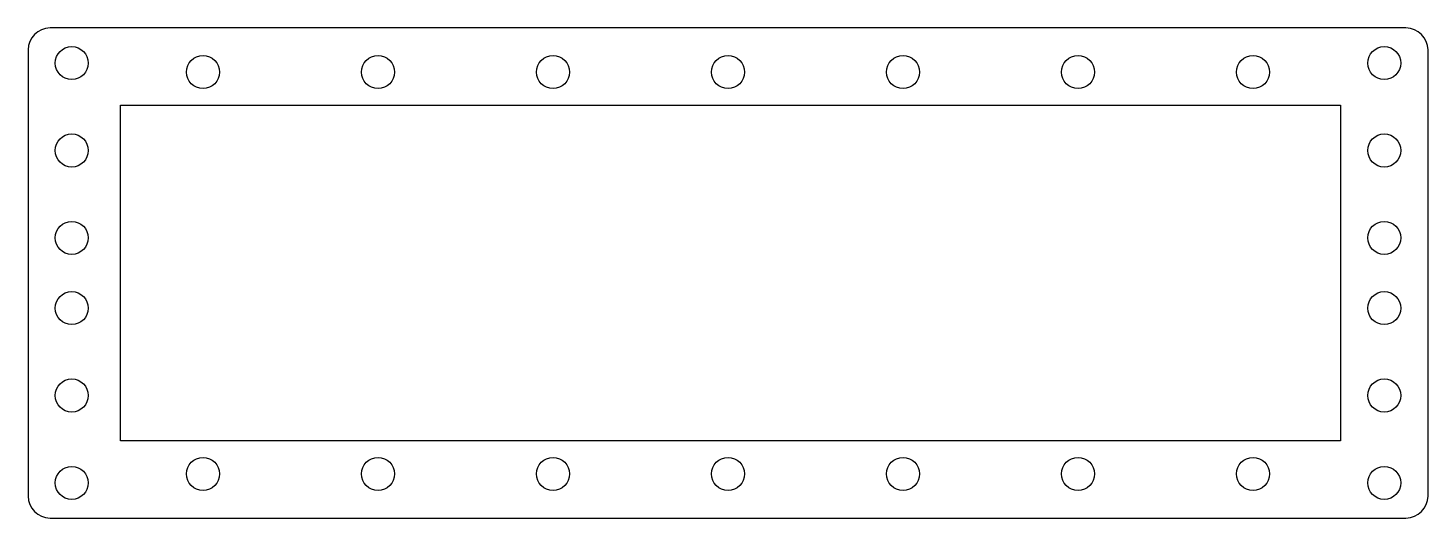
# Model space of a CAD drawing. Header units: millimetres. Extents: x -127 to 127, y -45 to 44.
import ezdxf

# ---------------------------------------------------------------- set-up
doc = ezdxf.new("R2010")
doc.units = ezdxf.units.MM
doc.layers.get('0').update_dxf_attribs({"linetype": 'CONTINUOUS'})

msp = doc.modelspace()

# ---------------------------------------------------------------- linework, layer by layer
msp.add_lwpolyline([(-123, 44.5, 0.41421356), (-127, 40.5), (-127, -40.5, 0.41421356), (-123, -44.5), (123, -44.5, 0.41421356), (127, -40.5), (127, 40.5, 0.41421356), (123, 44.5)], format="xyb", close=True)
msp.add_lwpolyline([(-110.24, -30.5), (-110.24, 30.5), (111.125, 30.5), (111.125, -30.5)], close=True)
for centre in [(-119.0625, 38.125), (119.0625, 38.125), (-95.25, 36.5), (-63.5, 36.5), (-31.75, 36.5), (0, 36.5), (31.75, 36.5), (63.5, 36.5), (95.25, 36.5), (-119.0625, 22.25), (119.0625, 22.25), (-119.0625, 6.375), (119.0625, 6.375), (-119.0625, -6.375), (119.0625, -6.375), (-119.0625, -22.25), (119.0625, -22.25), (-119.0625, -38.125), (-95.25, -36.5), (-63.5, -36.5), (-31.75, -36.5), (0, -36.5), (31.75, -36.5), (63.5, -36.5), (95.25, -36.5), (119.0625, -38.125)]:
    msp.add_circle(centre, 3)

doc.saveas('drawing.dxf')
